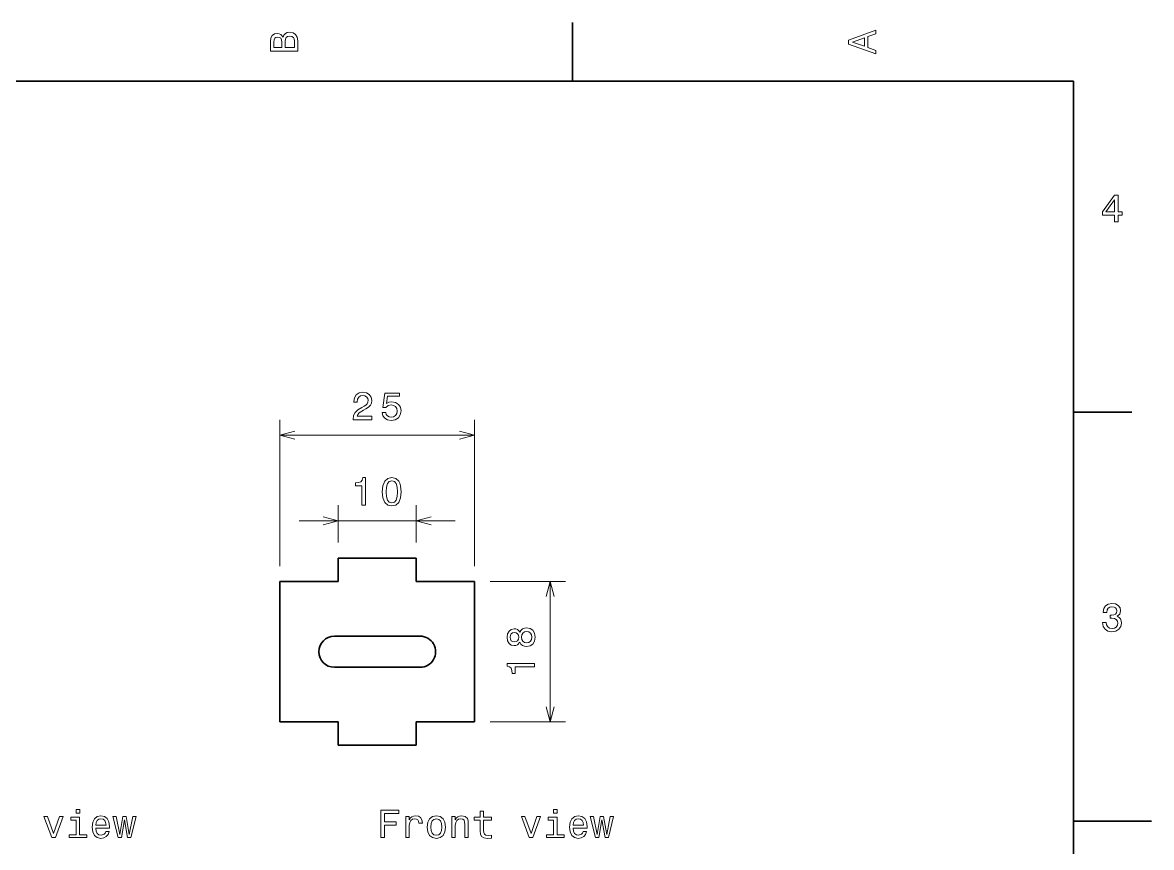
# Model space of a CAD drawing. Extents: x 0 to 297, y 0 to 210.
# Drawn here: x 152.1 to 297, y 101.6 to 207.5 of the extents above; entities that cross this region are included whole.
import ezdxf

# ---------------------------------------------------------------- set-up
doc = ezdxf.new("R2010")
doc.units = 0

msp = doc.modelspace()

# ---------------------------------------------------------------- linework, layer by layer
at = {"color": 7, "lineweight": 35, "ltscale": 0.1875}
for p, q in [((222.699997, 200), (222.699997, 207.5)), ((287, 157.5), (294.5, 157.5)), ((185.129837, 135.747223), (192.629837, 135.747223)), ((202.629837, 135.747223), (210.129837, 135.747223)), ((185.129837, 117.747223), (192.629837, 117.747223)), ((202.629837, 117.747223), (210.129837, 117.747223))]:
    msp.add_line(p, q, dxfattribs=at)
at = {"color": 7, "lineweight": 35}
for p, q in [((287, 200), (10, 200)), ((287, 10), (287, 200))]:
    msp.add_line(p, q, dxfattribs=at)
at = {"color": 7, "lineweight": 13, "ltscale": 0.469537}
for p, q in [((185.129837, 137.747223), (185.129837, 156.528687)), ((210.129837, 137.747223), (210.129837, 156.528687))]:
    msp.add_line(p, q, dxfattribs=at)
at = {"color": 7, "lineweight": 13}
for p, q in [((185.129837, 154.528687), (210.129837, 154.528687)), ((187.629837, 143.564301), (207.629837, 143.564301))]:
    msp.add_line(p, q, dxfattribs=at)
at = {"color": 7, "lineweight": 13, "ltscale": 0.120427}
for p, q in [((192.629837, 140.747223), (192.629837, 145.564301)), ((202.629837, 140.747223), (202.629837, 145.564301))]:
    msp.add_line(p, q, dxfattribs=at)
at = {"color": 7, "lineweight": 35, "ltscale": 0.25}
for p, q in [((192.629837, 138.747223), (202.629837, 138.747223)), ((192.629837, 114.747223), (202.629837, 114.747223)), ((287, 105), (297, 105))]:
    msp.add_line(p, q, dxfattribs=at)
at = {"color": 7, "lineweight": 35, "ltscale": 0.075}
for p, q in [((192.629837, 135.747223), (192.629837, 138.747223)), ((202.629837, 138.747223), (202.629837, 135.747223)), ((192.629837, 117.747223), (192.629837, 114.747223)), ((202.629837, 114.747223), (202.629837, 117.747223))]:
    msp.add_line(p, q, dxfattribs=at)
at = {"color": 7, "lineweight": 35, "ltscale": 0.45}
for p, q in [((185.129837, 135.747223), (185.129837, 117.747223)), ((210.129837, 117.747223), (210.129837, 135.747223))]:
    msp.add_line(p, q, dxfattribs=at)
at = {"color": 7, "lineweight": 13, "ltscale": 0.242096}
for p, q in [((212.129837, 135.747223), (221.81369, 135.747223)), ((212.129837, 117.747223), (221.81369, 117.747223))]:
    msp.add_line(p, q, dxfattribs=at)
at = {"color": 7, "lineweight": 13, "ltscale": 0.45}
msp.add_line((219.81369, 117.747223), (219.81369, 135.747223), dxfattribs=at)
at = {"color": 7, "lineweight": 35, "ltscale": 0.275}
for p, q in [((192.129837, 128.747223), (203.129837, 128.747223)), ((192.129837, 124.747223), (203.129837, 124.747223))]:
    msp.add_line(p, q, dxfattribs=at)
at = {"color": 7, "lineweight": 13}
for points in [[(185.542007, 205.630417), (185.249496, 205.983429), (185.052811, 206.074219), (184.81073, 206.104477), (184.432495, 206.03891), (184.160156, 205.842224), (183.993729, 205.524506), (183.933212, 205.080704), (183.933212, 203.835022), (187.433212, 203.835022), (187.433212, 205.151306), (187.36261, 205.620331), (187.155838, 205.968307), (186.828018, 206.185165), (186.384216, 206.260818), (186.08667, 206.215424), (185.839554, 206.094391), (185.65799, 205.897705)], [(187.014618, 205.095825), (187.014618, 204.298996), (185.809296, 204.298996), (185.809296, 205.050446), (185.844589, 205.368164), (185.9505, 205.595108), (186.132065, 205.731277), (186.394302, 205.776657), (186.671692, 205.731277), (186.863327, 205.605194), (186.979324, 205.393372)], [(261.633209, 203.466858), (261.633209, 203.930847), (260.604401, 204.298996), (260.604401, 205.695969), (261.633209, 206.064133), (261.633209, 206.538193), (258.128174, 205.257217), (258.128174, 204.742798)], [(185.385666, 204.984879), (185.385666, 204.298996), (184.351807, 204.298996), (184.351807, 205.025223), (184.382065, 205.297562), (184.472839, 205.489197), (184.629181, 205.605194), (184.86116, 205.645538), (185.093155, 205.600143), (185.254532, 205.479111), (185.355408, 205.272339)], [(260.17572, 204.460388), (258.632477, 205), (260.17572, 205.539627)], [(292.277374, 181.916794), (292.731262, 181.916794), (292.731262, 182.784225), (293.23056, 182.784225), (293.23056, 183.187683), (292.731262, 183.187683), (292.731262, 185.341141), (292.272339, 185.341141), (290.739197, 183.228027), (290.739197, 182.784225), (292.277374, 182.784225)], [(291.162842, 183.187683), (292.277374, 184.756134), (292.277374, 183.187683)], [(194.531281, 156.528687), (196.936905, 156.528687), (196.936905, 156.962402), (195.035599, 156.962402), (195.14151, 157.199432), (195.323059, 157.396118), (195.882858, 157.754196), (196.18042, 157.905487), (196.51326, 158.122345), (196.750305, 158.374512), (196.886459, 158.672058), (196.936905, 159.009949), (196.851166, 159.433594), (196.614136, 159.766434), (196.251022, 159.978256), (195.781998, 160.053909), (195.297852, 159.96817), (194.929688, 159.73114), (194.692657, 159.35289), (194.611969, 158.853607), (194.611969, 158.783005), (195.070908, 158.783005), (195.070908, 158.823349), (195.116287, 159.16629), (195.252457, 159.418457), (195.469315, 159.579834), (195.756775, 159.635315), (196.049286, 159.584885), (196.266144, 159.458801), (196.407364, 159.262115), (196.457794, 159.014999), (196.422485, 158.783005), (196.32666, 158.586319), (196.165283, 158.414856), (195.94339, 158.26355), (195.645828, 158.102173), (195.151596, 157.78949), (194.803619, 157.456635), (194.596848, 157.053177), (194.531281, 156.543823)], [(198.247131, 157.441513), (198.358078, 157.027969), (198.605194, 156.7052), (198.968307, 156.503464), (199.432281, 156.427826), (199.94165, 156.5186), (200.340073, 156.765717), (200.592224, 157.159088), (200.688049, 157.663406), (200.60231, 158.132431), (200.360245, 158.500595), (199.981995, 158.737625), (199.492798, 158.823349), (199.114563, 158.762833), (198.822052, 158.596405), (198.963272, 159.53949), (200.496414, 159.53949), (200.496414, 159.953033), (198.625366, 159.953033), (198.347992, 158.097137), (198.75145, 158.097137), (199.043961, 158.334167), (199.41716, 158.419891), (199.739929, 158.364426), (199.987045, 158.203033), (200.143387, 157.955917), (200.198853, 157.638199), (200.143387, 157.320465), (199.981995, 157.073349), (199.734879, 156.917023), (199.41716, 156.861542), (199.149872, 156.896851), (198.9431, 157.012833), (198.791794, 157.194397), (198.716156, 157.441513)], [(195.671051, 145.564301), (196.129974, 145.564301), (196.129974, 149.089523), (195.787048, 149.089523), (195.696259, 148.781876), (195.514709, 148.575104), (195.237335, 148.454071), (194.85405, 148.413727), (194.85405, 148.055649), (195.671051, 148.055649)], [(198.282425, 147.273956), (198.358078, 146.482162), (198.595108, 145.917328), (198.973358, 145.574387), (199.497849, 145.46344), (200.017303, 145.574387), (200.395538, 145.917328), (200.627533, 146.482162), (200.708221, 147.273956), (200.627533, 148.060699), (200.531708, 148.373383), (200.395538, 148.630585), (200.017303, 148.973526), (199.497849, 149.089523), (198.973358, 148.973526), (198.595108, 148.625534), (198.358078, 148.060699)], [(198.766586, 147.273956), (198.806931, 147.884186), (198.933014, 148.322952), (199.159958, 148.580154), (199.497849, 148.670929), (199.830704, 148.580154), (200.057648, 148.322952), (200.183731, 147.884186), (200.224075, 147.273956), (200.183731, 146.658676), (200.057648, 146.219925), (199.830704, 145.962708), (199.497849, 145.876984), (199.159958, 145.962708), (198.933014, 146.219925), (198.806931, 146.658676)], [(290.729126, 130.51622), (290.729126, 130.480911), (290.809814, 129.996765), (291.046844, 129.633652), (291.420044, 129.401657), (291.914276, 129.315933), (292.438782, 129.401657), (292.832153, 129.623566), (293.08429, 129.976593), (293.175079, 130.430481), (293.134735, 130.728027), (293.023773, 130.970108), (292.842224, 131.156708), (292.600159, 131.292877), (292.927948, 131.565216), (293.043945, 131.998932), (292.968292, 132.392303), (292.751434, 132.68985), (292.398407, 132.87645), (291.914276, 132.942017), (291.460388, 132.861313), (291.112396, 132.63942), (290.885468, 132.286392), (290.809814, 131.817368), (290.809814, 131.782074), (291.258636, 131.782074), (291.299011, 132.104828), (291.430115, 132.336823), (291.641937, 132.478027), (291.939484, 132.528473), (292.201721, 132.488113), (292.393372, 132.382217), (292.509369, 132.210739), (292.554749, 131.97876), (292.509369, 131.731628), (292.388336, 131.565216), (292.176514, 131.46434), (291.889069, 131.434082), (291.692383, 131.439133), (291.692383, 131.04071), (291.939484, 131.050797), (292.257202, 131.005417), (292.494232, 130.884369), (292.635468, 130.687683), (292.685883, 130.430481), (292.630402, 130.13797), (292.484161, 129.921112), (292.252167, 129.784943), (291.944519, 129.739563), (291.626801, 129.789993), (291.394806, 129.941284), (291.248566, 130.183365), (291.193085, 130.51622)], [(215.927521, 127.989876), (216.068726, 127.732666), (216.265411, 127.55616), (216.512543, 127.445206), (216.810089, 127.409904), (217.258942, 127.490593), (217.606918, 127.72258), (217.828827, 128.10083), (217.914551, 128.615234), (217.828827, 129.124603), (217.606918, 129.502838), (217.258942, 129.734833), (216.810089, 129.820572), (216.512543, 129.780228), (216.265411, 129.674316), (216.068726, 129.492752), (215.927521, 129.240601), (215.806488, 129.442322), (215.64006, 129.583542), (215.438324, 129.669266), (215.191208, 129.699524), (214.833145, 129.618835), (214.545685, 129.407028), (214.359085, 129.064087), (214.288467, 128.615234), (214.359085, 128.161346), (214.545685, 127.818405), (214.833145, 127.601547), (215.191208, 127.525894), (215.438324, 127.551117), (215.64006, 127.636848)], [(215.231552, 128.005005), (215.009659, 128.045349), (214.838181, 128.166382), (214.732285, 128.358032), (214.691925, 128.615234), (214.732285, 128.867401), (214.838181, 129.059036), (215.009659, 129.180069), (215.231552, 129.225464), (215.458496, 129.180069), (215.63501, 129.059036), (215.751007, 128.867401), (215.786316, 128.615234), (215.745972, 128.358032), (215.63501, 128.166382), (215.458496, 128.045349)], [(216.800003, 127.894051), (216.532715, 127.939445), (216.330978, 128.085693), (216.19986, 128.312637), (216.154465, 128.615234), (216.19986, 128.912781), (216.330978, 129.139725), (216.532715, 129.28598), (216.800003, 129.336411), (217.087463, 129.28598), (217.304321, 129.139725), (217.445526, 128.912781), (217.490921, 128.615234), (217.445526, 128.312637), (217.304321, 128.085693), (217.087463, 127.939445)], [(217.81369, 124.788437), (217.81369, 125.247368), (214.288467, 125.247368), (214.288467, 124.904427), (214.596115, 124.813652), (214.802887, 124.632095), (214.92392, 124.354713), (214.964264, 123.971428), (215.322342, 123.971428), (215.322342, 124.788437)], [(159.450134, 106.511635), (158.98111, 106.511635), (158.98111, 106.007309), (159.450134, 106.007309)], [(198.113983, 102.890594), (198.583008, 102.890594), (198.583008, 104.499382), (200.055634, 104.499382), (200.055634, 104.917969), (198.583008, 104.917969), (198.583008, 105.966965), (200.393524, 105.966965), (200.393524, 106.390594), (198.113983, 106.390594)], [(210.843094, 105.129791), (210.843094, 103.773163), (210.873352, 103.334396), (211.014557, 103.031807), (211.296982, 102.855293), (211.776093, 102.794777), (212.300583, 102.819992), (212.300583, 103.203278), (211.917297, 103.173012), (211.569321, 103.213364), (211.382721, 103.339439), (211.302032, 103.551254), (211.286896, 103.848808), (211.286896, 105.129791), (212.300583, 105.129791), (212.300583, 105.508026), (211.286896, 105.508026), (211.286896, 106.29982), (210.843094, 106.29982), (210.843094, 105.508026), (210.076523, 105.508026), (210.076523, 105.129791)], [(220.727814, 106.511635), (220.258804, 106.511635), (220.258804, 106.007309), (220.727814, 106.007309)], [(155.854309, 102.890594), (156.323318, 102.890594), (157.311798, 105.598808), (156.852859, 105.598808), (156.091339, 103.415092), (155.314682, 105.598808), (154.850708, 105.598808)], [(159.434998, 103.263794), (159.434998, 105.508026), (158.295227, 105.508026), (158.295227, 105.129791), (158.991196, 105.129791), (158.991196, 103.263794), (158.083405, 103.263794), (158.083405, 102.890594), (160.352859, 102.890594), (160.352859, 103.263794)], [(161.502716, 104.116096), (163.277939, 104.116096), (163.282974, 104.322868), (163.202286, 104.90284), (162.980377, 105.336563), (162.627365, 105.598808), (162.15834, 105.694626), (161.699402, 105.593765), (161.346375, 105.31134), (161.119431, 104.852409), (161.038742, 104.247223), (161.114395, 103.626907), (161.341339, 103.173012), (161.689316, 102.890594), (162.143204, 102.794777), (162.536575, 102.860336), (162.859344, 103.031807), (163.096375, 103.304138), (163.232544, 103.667252), (162.793793, 103.667252), (162.703003, 103.465523), (162.571884, 103.314224), (162.198685, 103.193192), (161.911224, 103.248665), (161.694366, 103.425179), (161.553146, 103.712639), (161.502716, 104.100967)], [(161.502716, 104.489296), (161.558197, 104.83728), (161.694366, 105.094482), (161.901138, 105.250824), (162.173462, 105.306297), (162.440765, 105.250824), (162.647537, 105.094482), (162.773621, 104.83728), (162.819, 104.489296)], [(164.790909, 102.890594), (165.194366, 105.190308), (165.597824, 102.890594), (166.021454, 102.890594), (166.687164, 105.598808), (166.258484, 105.598808), (165.809631, 103.299095), (165.411224, 105.598808), (164.972458, 105.598808), (164.574036, 103.299095), (164.125198, 105.598808), (163.701569, 105.598808), (164.367279, 102.890594)], [(201.306351, 102.890594), (201.750153, 102.890594), (201.750153, 104.438866), (201.795547, 104.812065), (201.931717, 105.079353), (202.15361, 105.240738), (202.451157, 105.296211), (202.673065, 105.26091), (202.839493, 105.160049), (202.940353, 104.988579), (202.975662, 104.756592), (203.4245, 104.756592), (203.363983, 105.165092), (203.197556, 105.457596), (202.920181, 105.634109), (202.541946, 105.694626), (202.284729, 105.654282), (202.062836, 105.553421), (201.86615, 105.38195), (201.709808, 105.149963), (201.709808, 105.598808), (201.306351, 105.598808)], [(204.04483, 104.24218), (204.125519, 103.626907), (204.357498, 103.173012), (204.725662, 102.890594), (205.219894, 102.794777), (205.709091, 102.890594), (206.07724, 103.167969), (206.309235, 103.621864), (206.394974, 104.24218), (206.309235, 104.857452), (206.07724, 105.316383), (205.709091, 105.593765), (205.219894, 105.694626), (204.725662, 105.593765), (204.357498, 105.31134), (204.125519, 104.857452)], [(204.498718, 104.247223), (204.544098, 104.701111), (204.685318, 105.028923), (204.912262, 105.230652), (205.219894, 105.301254), (205.522491, 105.230652), (205.749435, 105.033966), (205.89064, 104.701111), (205.941071, 104.247223), (205.89064, 103.788292), (205.749435, 103.455437), (205.522491, 103.253708), (205.219894, 103.188148), (204.912262, 103.253708), (204.685318, 103.455437), (204.544098, 103.788292)], [(207.211975, 102.890594), (207.655777, 102.890594), (207.655777, 104.453995), (207.701157, 104.812065), (207.847412, 105.07431), (208.074356, 105.235695), (208.376953, 105.296211), (208.619034, 105.245781), (208.770325, 105.109612), (208.845978, 104.882668), (208.871185, 104.580078), (208.871185, 102.890594), (209.315002, 102.890594), (209.315002, 104.670853), (209.29483, 105.028923), (209.204041, 105.326477), (208.906494, 105.598808), (208.44252, 105.694626), (208.185318, 105.659325), (207.96846, 105.563507), (207.78186, 105.402122), (207.635605, 105.185265), (207.635605, 105.598808), (207.211975, 105.598808)], [(217.132004, 102.890594), (217.601013, 102.890594), (218.589493, 105.598808), (218.130554, 105.598808), (217.369034, 103.415092), (216.592377, 105.598808), (216.128403, 105.598808)], [(220.712692, 103.263794), (220.712692, 105.508026), (219.572922, 105.508026), (219.572922, 105.129791), (220.26889, 105.129791), (220.26889, 103.263794), (219.361115, 103.263794), (219.361115, 102.890594), (221.630554, 102.890594), (221.630554, 103.263794)], [(222.780411, 104.116096), (224.555634, 104.116096), (224.560669, 104.322868), (224.47998, 104.90284), (224.258087, 105.336563), (223.90506, 105.598808), (223.436035, 105.694626), (222.977097, 105.593765), (222.624069, 105.31134), (222.397125, 104.852409), (222.316437, 104.247223), (222.39209, 103.626907), (222.619034, 103.173012), (222.96701, 102.890594), (223.420898, 102.794777), (223.81427, 102.860336), (224.137039, 103.031807), (224.374069, 103.304138), (224.510239, 103.667252), (224.071472, 103.667252), (223.980698, 103.465523), (223.849579, 103.314224), (223.476379, 103.193192), (223.188919, 103.248665), (222.972061, 103.425179), (222.830841, 103.712639), (222.780411, 104.100967)], [(222.780411, 104.489296), (222.835892, 104.83728), (222.972061, 105.094482), (223.178833, 105.250824), (223.451172, 105.306297), (223.71846, 105.250824), (223.925232, 105.094482), (224.0513, 104.83728), (224.096695, 104.489296)], [(226.068604, 102.890594), (226.472061, 105.190308), (226.875519, 102.890594), (227.299149, 102.890594), (227.964844, 105.598808), (227.536179, 105.598808), (227.087326, 103.299095), (226.688919, 105.598808), (226.250153, 105.598808), (225.851746, 103.299095), (225.402893, 105.598808), (224.979263, 105.598808), (225.644958, 102.890594)]]:
    msp.add_lwpolyline(points, close=True, dxfattribs=at)
for points in [[(187.061691, 155.046326), (185.129837, 154.528687), (187.061691, 154.011047)], [(208.197983, 154.011047), (210.129837, 154.528687), (208.197983, 155.046326)], [(190.697983, 143.046661), (192.629837, 143.564301), (190.697983, 144.08194)], [(204.561691, 144.08194), (202.629837, 143.564301), (204.561691, 143.046661)], [(220.331329, 133.815369), (219.81369, 135.747223), (219.296051, 133.815369)], [(219.296051, 119.679077), (219.81369, 117.747223), (220.331329, 119.679077)]]:
    msp.add_lwpolyline(points, dxfattribs=at)
at = {"color": 7, "lineweight": 35}
for centre, start, end in [((192.129837, 126.747223), 90.000003, 269.999997), ((203.129837, 126.747223), 269.999997, 90.000003)]:
    msp.add_arc(centre, 2, start, end, dxfattribs=at)

doc.saveas('drawing.dxf')
